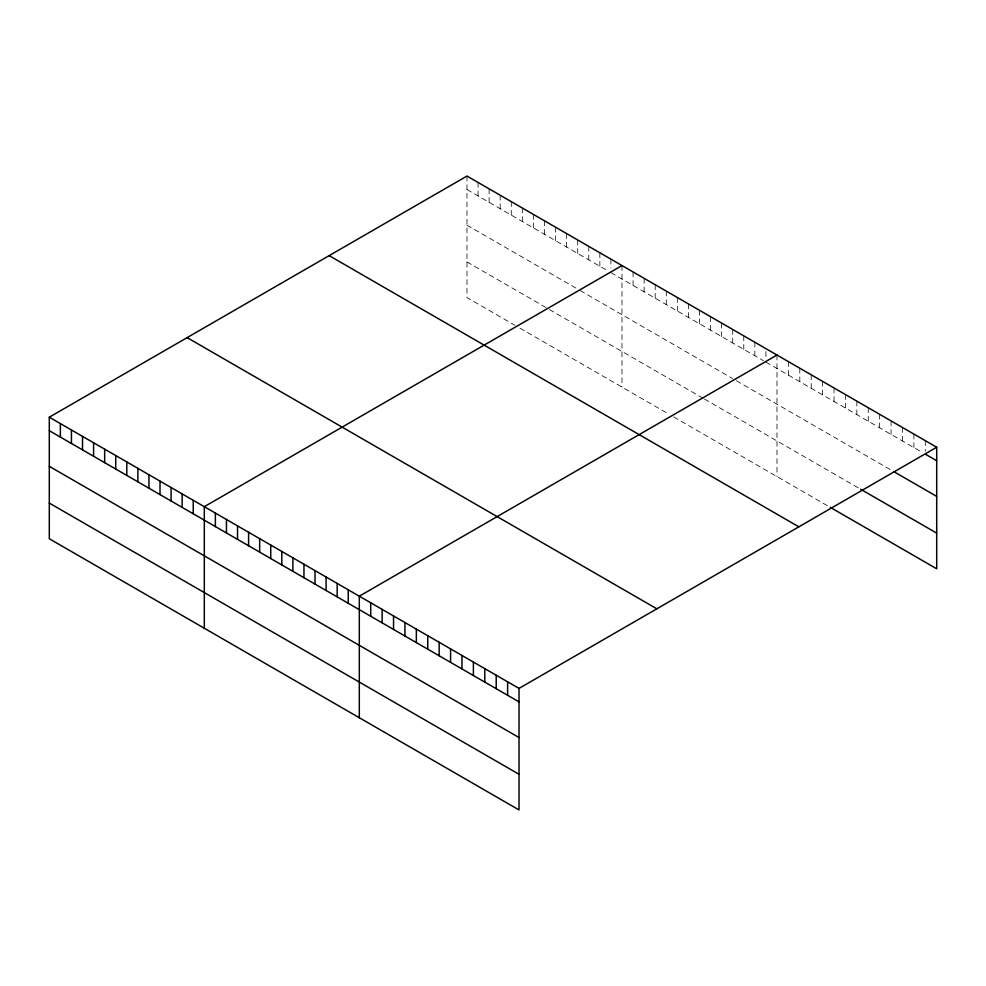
<?xml version="1.0" encoding="UTF-8"?>
<svg xmlns="http://www.w3.org/2000/svg" width="986" height="986" viewBox="0 0 986 986"><rect width="100%" height="100%" fill="white"/><g stroke="black" fill="none" stroke-linecap="round" stroke-linejoin="round"><path stroke-width="0.74" stroke-dasharray="4.93 3.7" d="M466.982 176.063L466.982 297.599L514.963 325.306M466.982 189.546L608.461 271.224M610.913 272.641L763.46 360.716M765.925 362.133L922.76 452.685M466.982 225.202L577.697 289.12M580.162 290.55L732.709 378.624M736.394 380.744L891.073 470.051M466.982 261.943L548.179 308.815M549.399 309.53L703.178 398.319M704.411 399.022L859.385 488.501M519.881 328.141L668.73 414.083M673.66 416.93L828.967 506.594M925.287 440.668L925.287 451.144M913.886 434.074L913.886 447.558M902.473 427.493L902.473 440.976M891.073 420.911L891.073 434.382M879.66 414.317L879.66 427.801M868.259 407.736L868.259 421.219M856.846 401.154L856.846 414.625M845.446 394.56L845.446 408.044M834.033 387.979L834.033 401.462M822.62 381.385L822.62 394.868M811.219 374.803L811.219 388.287M799.806 368.222L799.806 381.693M788.406 361.628L788.406 375.111M776.993 355.046L776.993 476.595M765.925 351.645L765.925 359.138M754.857 342.265L754.857 355.736M743.777 335.869L743.777 349.352M732.709 329.472L732.709 342.955M721.641 323.088L721.641 336.559M710.561 316.691L710.561 330.174M699.493 310.294L699.493 323.778M688.425 303.91L688.425 317.393M677.345 297.513L677.345 310.997M666.277 291.116L666.277 304.6M655.209 284.732L655.209 298.216M644.129 278.335L644.129 291.819M633.061 271.951L633.061 285.422M621.981 265.554L621.981 387.104M610.913 259.158L610.913 268.143M599.845 252.773L599.845 266.245M588.765 246.377L588.765 259.86M577.697 239.98L577.697 253.464M566.63 233.596L566.63 247.067M555.549 227.199L555.549 240.683M544.482 220.802L544.482 234.286M533.414 214.418L533.414 227.889M522.333 208.021L522.333 221.505M511.266 201.625L511.266 215.108M500.198 195.24L500.198 208.724M489.118 188.844L489.118 202.327M478.05 182.447L478.05 195.931"/><path stroke-width="1.48" d="M49.3 417.201L519.018 688.401L519.018 809.937L49.3 538.75L49.3 417.201L466.982 176.063L936.7 447.25L936.7 568.799L830.224 507.322M621.981 265.554L204.312 506.693L204.312 628.242M776.993 355.046L359.311 596.185L359.311 717.734M519.018 688.401L936.7 447.25M925.287 454.139L936.7 460.733M893.599 471.518L936.7 496.389M860.655 489.229L936.7 533.13M329.139 255.633L798.87 526.832M187.13 337.631L656.861 608.818M49.3 430.685L519.018 701.872M49.3 466.341L519.018 737.54M49.3 503.094L519.018 774.281M507.617 681.807L507.617 695.29M496.204 675.225L496.204 688.709M484.804 668.631L484.804 682.115M473.391 662.05L473.391 675.533M461.978 655.468L461.978 668.952M450.577 648.874L450.577 662.358M439.164 642.293L439.164 655.776M427.764 635.711L427.764 649.182M416.351 629.117L416.351 642.601M404.95 622.536L404.95 636.019M393.537 615.954L393.537 629.425M382.137 609.36L382.137 622.844M370.724 602.779L370.724 616.262M348.243 589.801L348.243 603.284M337.175 583.404L337.175 596.887M326.095 577.02L326.095 590.491M315.027 570.623L315.027 584.106M303.959 564.226L303.959 577.71M292.879 557.842L292.879 571.313M281.811 551.445L281.811 564.929M270.743 545.048L270.743 558.532M259.663 538.664L259.663 552.135M248.595 532.267L248.595 545.751M237.527 525.871L237.527 539.354M226.447 519.486L226.447 532.958M215.379 513.09L215.379 526.573M193.231 500.309L193.231 513.792M182.163 493.912L182.163 507.396M171.096 487.515L171.096 500.999M160.015 481.131L160.015 494.615M148.948 474.734L148.948 488.218M137.88 468.338L137.88 481.821M126.8 461.953L126.8 475.437M115.732 455.557L115.732 469.04M104.664 449.172L104.664 462.644M93.584 442.776L93.584 456.259M82.516 436.379L82.516 449.862M71.448 429.995L71.448 443.466M60.368 423.598L60.368 437.081"/></g></svg>
